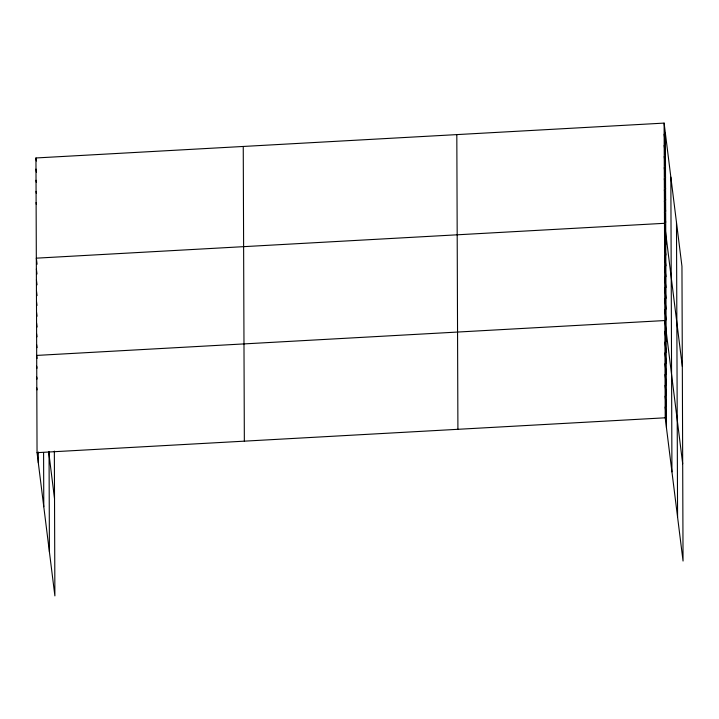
<?xml version="1.0" encoding="UTF-8"?>
<svg xmlns="http://www.w3.org/2000/svg" width="719" height="719" viewBox="0 0 719 719"><rect width="100%" height="100%" fill="white"/><g stroke="black" fill="none" stroke-linecap="round" stroke-linejoin="round"><path stroke-width="1.08" d="M54.347 451.101L54.887 595.898L37.046 452.664L35.95 157.964L664.113 123.102L681.954 266.336L683.05 561.036L665.21 417.802L664.113 123.102M37.046 452.664L665.21 417.802M664.149 134.237L665.417 144.375M664.194 145.373L665.452 155.511M664.23 156.499L665.497 166.646M664.275 167.635L665.542 177.782M664.32 178.77L665.578 188.908M664.356 189.897L665.623 200.044M664.401 201.032L665.668 211.179M664.446 212.168L665.704 222.315M682.322 366.528L664.482 223.303L36.327 258.166L37.082 264.25M664.527 234.106L665.785 244.253M664.563 244.909L665.83 255.056M664.608 255.721L665.866 265.859M664.644 266.524L665.911 276.662M664.689 277.327L665.947 287.474M664.724 288.13L665.992 298.277M664.769 298.942L666.028 309.08M664.805 309.745L666.073 319.892M682.691 463.782L664.85 320.548L36.687 355.42L37.064 358.457M664.886 331.36L666.154 341.498M664.931 342.163L666.189 352.31M664.967 352.966L666.234 363.113M665.012 363.778L666.27 373.916M665.048 374.581L666.315 384.719M665.093 385.384L666.351 395.531M665.129 396.187L666.396 406.334M665.174 406.999L666.432 417.137M35.95 157.964L36.327 161.011M35.995 169.1L36.372 172.147M36.031 180.235L36.283 182.258M36.076 191.362L36.327 193.393M36.112 202.497L36.372 204.529M36.363 268.969L36.993 274.038M36.408 279.772L37.037 284.85M36.444 290.584L37.073 295.653M36.489 301.387L36.993 305.449M36.525 312.19L37.029 316.252M36.57 323.002L37.073 327.055M36.606 333.805L36.984 336.852M36.642 344.608L37.029 347.654M48.685 451.712L54.527 498.644M36.723 366.223L36.984 368.254M36.768 377.026L37.02 379.057M36.804 387.838L37.064 389.86M676.48 222.414L677.577 517.114M670.845 177.162L671.941 471.862M665.372 133.249L666.477 427.949M456.817 134.606L457.913 429.306M243.247 146.46L244.343 441.16M49.045 451.487L49.422 551.976M43.58 452.7L43.787 506.733M38.269 452.008L38.314 462.811"/></g></svg>
